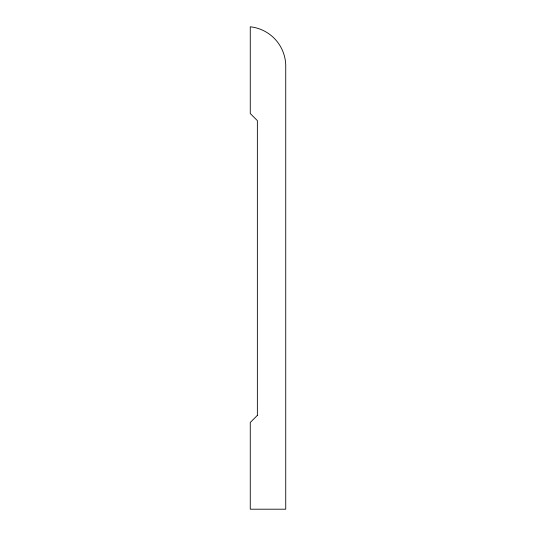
<?xml version="1.0" encoding="UTF-8"?>
<svg xmlns="http://www.w3.org/2000/svg" width="536" height="536" viewBox="0 0 536 536"><rect width="100%" height="100%" fill="white"/><g stroke="black" fill="none" stroke-linecap="round" stroke-linejoin="round"><path stroke-width="0.8" d="M257.36 415.38L250.265 422.475L250.265 509.2L285.735 509.2L285.735 67.59A39.718 39.718 0 0 0 250.265 26.8L250.265 113.525L257.36 120.62L257.36 415.38"/></g></svg>
